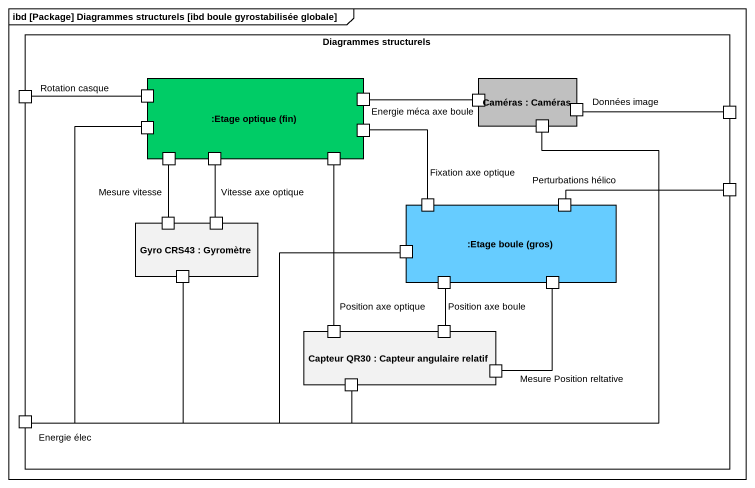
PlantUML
@startuml
mainframe ibd [Package] Diagrammes structurels [ibd boule gyrostabilisée globale]
rectangle "Diagrammes structurels" as Diagrammes_structurels {
  rectangle ":Etage optique (fin)" as Etage_optique_fin #00CC66 {
    port " " as port1
    port " " as port2
    port "Energie méca axe boule" as Energie_méca_axe_boule
    port " " as port3
    port " " as port7
    port "Vitesse axe optique" as Vitesse_axe_optique
    port " " as port8
  }
  rectangle "Caméras : Caméras" as Caméras #C0C0C0 {
    port " " as port4
    port " " as port5
    port "Données image" as Données_image
  }
  port "Rotation casque" as Rotation_casque
  port " " as port6
  port " " as port9
  rectangle "Gyro CRS43 : Gyromètre" as Gyro_CRS43 {
    port "Mesure vitesse" as Mesure_vitesse
    port " " as port10
    port " " as port11
  }
  rectangle ":Etage boule (gros)" as Etage_boule_gros #66CCFF {
    port "Fixation axe optique" as Fixation_axe_optique
    port "Perturbations hélico" as Perturbations_hélico
    port " " as port12
    port " " as port13
    port " " as port14
  }
  rectangle "Capteur QR30 : Capteur angulaire relatif" as Capteur_QR30 {
    port "Position axe optique" as Position_axe_optique
    port "Position axe boule" as Position_axe_boule
    port " " as port15
    port "Mesure Position reltative" as Mesure_Position_reltative
  }
  port "Energie élec" as Energie_élec
}
Rotation_casque -right- port1
Energie_méca_axe_boule -right- port4
port3 -- Fixation_axe_optique
Données_image -right- port6
Vitesse_axe_optique -- port10
port8 -- Position_axe_optique
Perturbations_hélico -right- port9
Mesure_vitesse -up- port7
port13 -- Position_axe_boule
Mesure_Position_reltative -up- port14
Energie_élec -up- port2
Energie_élec -right- port5
Energie_élec -up- port11
Energie_élec -right- port12
Energie_élec -right- port15
@enduml
